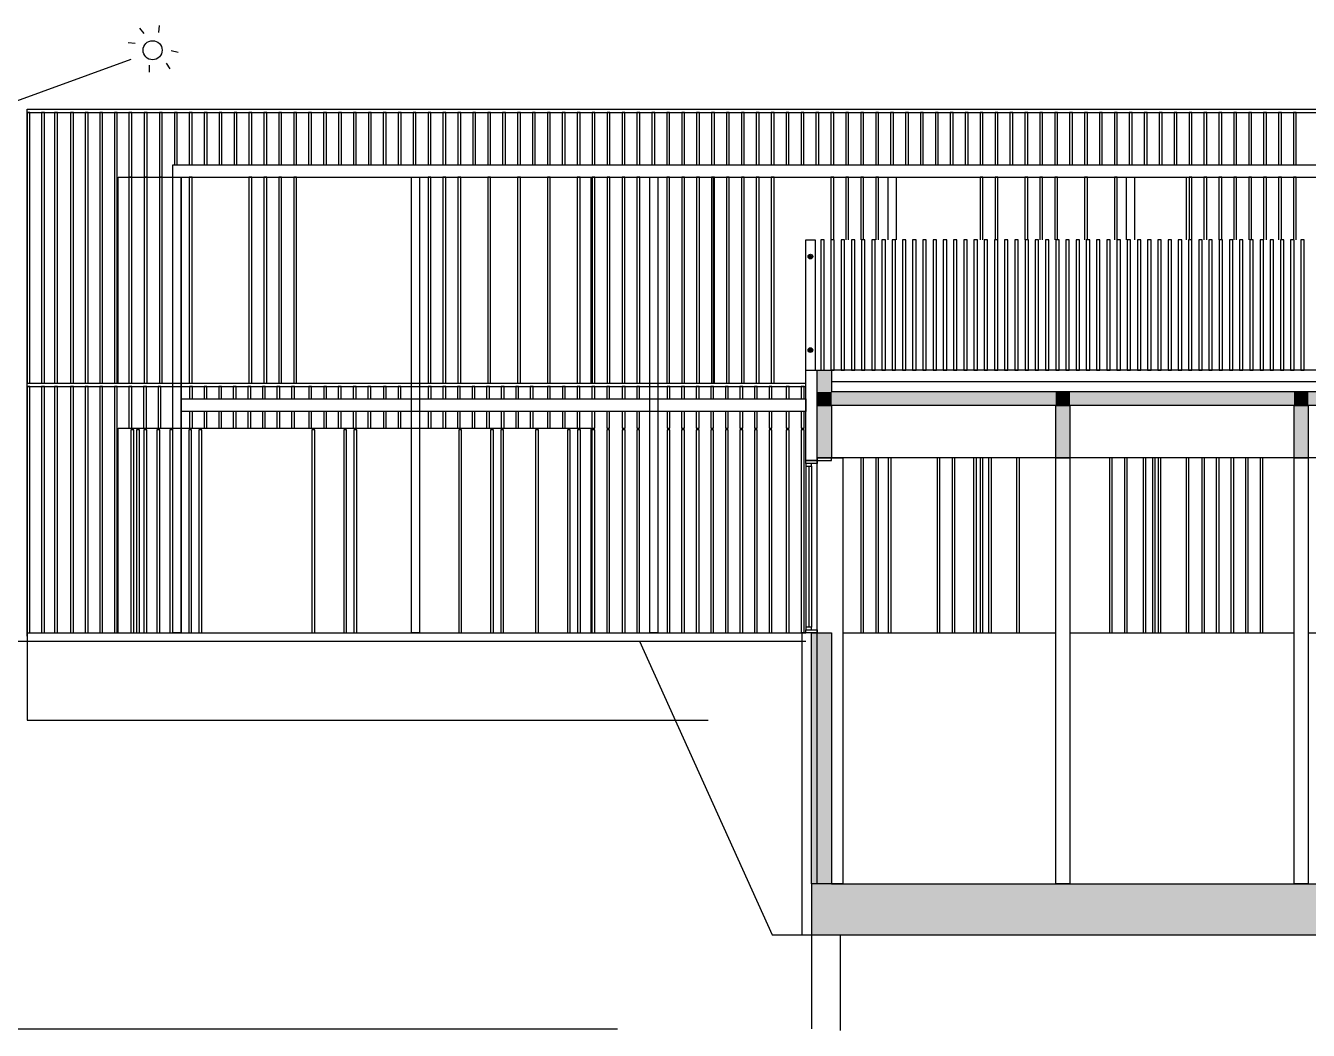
# Model space of a CAD drawing. Extents: x 126 to 1219, y 91 to 1021.
# Drawn here: x 511.59 to 549.25, y 704.18 to 733.67 of the extents above; entities that cross this region are included whole.
import ezdxf

# ---------------------------------------------------------------- set-up
doc = ezdxf.new("R2010")
doc.units = 0
doc.linetypes.add('ACAD_ISO03W100', pattern=[30, 12, -18])
for name, color, linetype in [('-_C_-_WIDOK_RZUT', 253, 'CONTINUOUS'), ('-_E_-_BELKI_01', 50, 'CONTINUOUS'), ('-_E_-_DESKI_ELEW_W_WIDOKU', 253, 'CONTINUOUS'), ('-_E_-_ELEWACJA_DRUGI_PLAN', 8, 'CONTINUOUS'), ('-_E_-_PRZEKR_J___STOLARKA', 151, 'CONTINUOUS'), ('-_E_-_PRZEKR_J_CIENKA', 253, 'CONTINUOUS'), ('-_E_-_PRZEKR_J_GRUBA', 7, 'CONTINUOUS'), ('-_E_-_PRZEKR_J_PALE', 8, 'CONTINUOUS'), ('-_E_-_PRZEKR_J_WIDOK', 8, 'CONTINUOUS'), ('-_I_-_HATCH', 255, 'CONTINUOUS')]:
    doc.layers.add(name, color=color, linetype=linetype)

# ---------------------------------------------------------------- blocks, each defined once
blk = doc.blocks.new('*U13')
at = {"layer": '-_I_-_HATCH'}
for points in [[(1102.216326, 2530.156929), (1102.175134, 2530.198121), (1102.216326, 2530.239313)], [(1102.216326, 2530.156929), (1102.216326, 2530.239313), (1102.238519, 2530.179121)], [(1102.238519, 2530.179121), (1102.216326, 2530.239313), (1102.238519, 2530.217121)], [(1102.238519, 2530.179121), (1102.238519, 2530.217121), (1102.257518, 2530.198121)], [(1102.216326, 2528.509718), (1102.175134, 2528.55091), (1102.216326, 2528.592102)], [(1102.216326, 2528.509718), (1102.216326, 2528.592102), (1102.238519, 2528.531911)], [(1102.238519, 2528.531911), (1102.216326, 2528.592102), (1102.238519, 2528.56991)], [(1102.238519, 2528.531911), (1102.238519, 2528.56991), (1102.257518, 2528.55091)], [(1102.338519, 2527.813981), (1102.338519, 2528.193981), (1102.588519, 2527.813981)], [(1102.588519, 2527.813981), (1102.338519, 2528.193981), (1102.588519, 2528.193981)], [(1102.338519, 2527.573981), (1102.338519, 2527.813981), (1102.588519, 2527.573981)], [(1102.588519, 2527.573981), (1102.338519, 2527.813981), (1102.588519, 2527.813981)], [(1102.588519, 2527.573981), (1102.588519, 2527.813981), (1106.538519, 2527.573981)], [(1106.538519, 2527.573981), (1102.588519, 2527.813981), (1106.538519, 2527.813981)], [(1106.538519, 2527.573981), (1106.538519, 2527.813981), (1106.788519, 2527.573981)], [(1106.788519, 2527.573981), (1106.538519, 2527.813981), (1106.788519, 2527.813981)], [(1106.788519, 2527.573981), (1106.788519, 2527.813981), (1110.738519, 2527.573981)], [(1110.738519, 2527.573981), (1106.788519, 2527.813981), (1110.738519, 2527.813981)], [(1110.738519, 2527.573981), (1110.738519, 2527.813981), (1110.988519, 2527.573981)], [(1110.988519, 2527.573981), (1110.738519, 2527.813981), (1110.988519, 2527.813981)], [(1110.988519, 2527.573981), (1110.988519, 2527.813981), (1114.938519, 2527.573981)], [(1114.938519, 2527.573981), (1110.988519, 2527.813981), (1114.938519, 2527.813981)], [(1102.338519, 2526.653981), (1102.338519, 2527.573981), (1102.588519, 2526.653981)], [(1102.588519, 2526.653981), (1102.338519, 2527.573981), (1102.588519, 2527.573981)], [(1106.538519, 2526.653981), (1106.538519, 2527.573981), (1106.788519, 2526.653981)], [(1106.788519, 2526.653981), (1106.538519, 2527.573981), (1106.788519, 2527.573981)], [(1110.738519, 2526.653981), (1110.738519, 2527.573981), (1110.988519, 2526.653981)], [(1110.988519, 2526.653981), (1110.738519, 2527.573981), (1110.988519, 2527.573981)], [(1102.238519, 2519.153981), (1102.238519, 2523.573981), (1102.257518, 2519.153981)], [(1102.257518, 2519.153981), (1102.238519, 2523.573981), (1102.257518, 2523.573981)], [(1102.257518, 2519.153981), (1102.257518, 2523.573981), (1102.338519, 2519.153981)], [(1102.338519, 2519.153981), (1102.257518, 2523.573981), (1102.338519, 2523.573981)], [(1102.338519, 2519.153981), (1102.338519, 2523.573981), (1102.588519, 2519.153981)], [(1102.588519, 2519.153981), (1102.338519, 2523.573981), (1102.588519, 2523.573981)], [(1102.238519, 2518.253981), (1102.238519, 2519.153981), (1102.257518, 2518.253981)], [(1102.257518, 2518.253981), (1102.238519, 2519.153981), (1102.257518, 2519.153981)], [(1102.257518, 2518.253981), (1102.257518, 2519.153981), (1102.338519, 2518.253981)], [(1102.338519, 2518.253981), (1102.257518, 2519.153981), (1102.338519, 2519.153981)], [(1102.338519, 2518.253981), (1102.338519, 2519.153981), (1102.588519, 2518.253981)], [(1102.588519, 2518.253981), (1102.338519, 2519.153981), (1102.588519, 2519.153981)], [(1102.588519, 2518.253981), (1102.588519, 2519.153981), (1106.538519, 2518.253981)], [(1106.538519, 2518.253981), (1102.588519, 2519.153981), (1106.538519, 2519.153981)], [(1106.538519, 2518.253981), (1106.538519, 2519.153981), (1106.788519, 2518.253981)], [(1106.788519, 2518.253981), (1106.538519, 2519.153981), (1106.788519, 2519.153981)], [(1106.788519, 2518.253981), (1106.788519, 2519.153981), (1110.738519, 2518.253981)], [(1110.738519, 2518.253981), (1106.788519, 2519.153981), (1110.738519, 2519.153981)], [(1110.738519, 2518.253981), (1110.738519, 2519.153981), (1110.988519, 2518.253981)], [(1110.988519, 2518.253981), (1110.738519, 2519.153981), (1110.988519, 2519.153981)], [(1110.988519, 2518.253981), (1110.988519, 2519.153981), (1114.938519, 2518.253981)], [(1114.938519, 2518.253981), (1110.988519, 2519.153981), (1114.938519, 2519.153981)]]:
    blk.add_solid(points, dxfattribs=at)
blk = doc.blocks.new('PRZEKR_J_HATCH_OBRYS')
at = {"layer": '-_I_-_HATCH'}
blk.add_blockref('*U13', (0, 0), dxfattribs=at)
blk = doc.blocks.new('PRZEKR_J_A')
at = {"layer": '-_E_-_BELKI_01'}
for points in [[(1102.463519, 2258.718334), (1102.338519, 2258.718334), (1102.338519, 2259.638334), (1102.588519, 2259.638334), (1102.588519, 2258.718334)], [(1106.663519, 2258.718334), (1106.538519, 2258.718334), (1106.538519, 2259.638334), (1106.788519, 2259.638334), (1106.788519, 2258.718334)], [(1110.863519, 2258.718334), (1110.738519, 2258.718334), (1110.738519, 2259.638334), (1110.988519, 2259.638334), (1110.988519, 2258.718334)]]:
    blk.add_lwpolyline(points, close=True, dxfattribs=at)
at = {"layer": '-_E_-_DESKI_ELEW_W_WIDOKU'}
for points in [[(1088.417087, 2260.033334), (1088.467087, 2260.033334), (1088.467087, 2264.798334), (1088.417087, 2264.798334)], [(1088.67224, 2260.033334), (1088.72224, 2260.033334), (1088.72224, 2264.798334), (1088.67224, 2264.798334)], [(1088.901685, 2260.033334), (1088.951685, 2260.033334), (1088.951685, 2264.798334), (1088.901685, 2264.798334)], [(1089.183432, 2260.033334), (1089.233432, 2260.033334), (1089.233432, 2264.798334), (1089.183432, 2264.798334)], [(1089.440179, 2260.033334), (1089.490179, 2260.033334), (1089.490179, 2264.798334), (1089.440179, 2264.798334)], [(1089.696926, 2260.033334), (1089.746926, 2260.033334), (1089.746926, 2264.798334), (1089.696926, 2264.798334)], [(1089.953672, 2260.033334), (1090.003672, 2260.033334), (1090.003672, 2264.798334), (1089.953672, 2264.798334)], [(1090.210419, 2263.657225), (1090.260419, 2263.657225), (1090.260419, 2264.798334), (1090.210419, 2264.798334)], [(1090.48001, 2263.657225), (1090.53001, 2263.657225), (1090.53001, 2264.798334), (1090.48001, 2264.798334)], [(1090.7479, 2263.657225), (1090.7979, 2263.657225), (1090.7979, 2264.798334), (1090.7479, 2264.798334)], [(1091.010785, 2263.878334), (1091.060785, 2263.878334), (1091.060785, 2264.798334), (1091.010785, 2264.798334)], [(1091.27367, 2263.878334), (1091.32367, 2263.878334), (1091.32367, 2264.798334), (1091.27367, 2264.798334)], [(1091.536556, 2263.878334), (1091.586556, 2263.878334), (1091.586556, 2264.798334), (1091.536556, 2264.798334)], [(1091.799441, 2263.878334), (1091.849441, 2263.878334), (1091.849441, 2264.798334), (1091.799441, 2264.798334)], [(1092.062326, 2263.878334), (1092.112326, 2263.878334), (1092.112326, 2264.798334), (1092.062326, 2264.798334)], [(1092.325211, 2263.878334), (1092.375211, 2263.878334), (1092.375211, 2264.798334), (1092.325211, 2264.798334)], [(1092.588096, 2263.878334), (1092.638096, 2263.878334), (1092.638096, 2264.798334), (1092.588096, 2264.798334)], [(1092.850981, 2263.878334), (1092.900981, 2263.878334), (1092.900981, 2264.798334), (1092.850981, 2264.798334)], [(1093.113867, 2263.878334), (1093.163867, 2263.878334), (1093.163867, 2264.798334), (1093.113867, 2264.798334)], [(1093.376752, 2263.878334), (1093.426752, 2263.878334), (1093.426752, 2264.798334), (1093.376752, 2264.798334)], [(1093.639637, 2263.878334), (1093.689637, 2263.878334), (1093.689637, 2264.798334), (1093.639637, 2264.798334)], [(1093.902522, 2263.878334), (1093.952522, 2263.878334), (1093.952522, 2264.798334), (1093.902522, 2264.798334)], [(1094.165407, 2263.878334), (1094.215407, 2263.878334), (1094.215407, 2264.798334), (1094.165407, 2264.798334)], [(1094.428293, 2263.878334), (1094.478293, 2263.878334), (1094.478293, 2264.798334), (1094.428293, 2264.798334)], [(1094.691178, 2263.878334), (1094.741178, 2263.878334), (1094.741178, 2264.798334), (1094.691178, 2264.798334)], [(1094.954063, 2263.878334), (1095.004063, 2263.878334), (1095.004063, 2264.798334), (1094.954063, 2264.798334)], [(1095.216948, 2263.878334), (1095.266948, 2263.878334), (1095.266948, 2264.798334), (1095.216948, 2264.798334)], [(1095.479833, 2263.878334), (1095.529833, 2263.878334), (1095.529833, 2264.798334), (1095.479833, 2264.798334)], [(1095.742718, 2263.878334), (1095.792718, 2263.878334), (1095.792718, 2264.798334), (1095.742718, 2264.798334)], [(1096.005604, 2263.878334), (1096.055604, 2263.878334), (1096.055604, 2264.798334), (1096.005604, 2264.798334)], [(1096.268489, 2263.878334), (1096.318489, 2263.878334), (1096.318489, 2264.798334), (1096.268489, 2264.798334)], [(1096.531374, 2263.878334), (1096.581374, 2263.878334), (1096.581374, 2264.798334), (1096.531374, 2264.798334)], [(1096.794259, 2263.878334), (1096.844259, 2263.878334), (1096.844259, 2264.798334), (1096.794259, 2264.798334)], [(1097.057144, 2263.878334), (1097.107144, 2263.878334), (1097.107144, 2264.798334), (1097.057144, 2264.798334)], [(1097.320029, 2263.878334), (1097.370029, 2263.878334), (1097.370029, 2264.798334), (1097.320029, 2264.798334)], [(1097.582915, 2263.878334), (1097.632915, 2263.878334), (1097.632915, 2264.798334), (1097.582915, 2264.798334)], [(1097.8458, 2263.878334), (1097.8958, 2263.878334), (1097.8958, 2264.798334), (1097.8458, 2264.798334)], [(1098.108685, 2263.878334), (1098.158685, 2263.878334), (1098.158685, 2264.798334), (1098.108685, 2264.798334)], [(1098.37157, 2263.878334), (1098.42157, 2263.878334), (1098.42157, 2264.798334), (1098.37157, 2264.798334)], [(1098.634455, 2263.878334), (1098.684455, 2263.878334), (1098.684455, 2264.798334), (1098.634455, 2264.798334)], [(1098.897341, 2263.878334), (1098.947341, 2263.878334), (1098.947341, 2264.798334), (1098.897341, 2264.798334)], [(1099.160226, 2263.878334), (1099.210226, 2263.878334), (1099.210226, 2264.798334), (1099.160226, 2264.798334)], [(1099.423111, 2263.878334), (1099.473111, 2263.878334), (1099.473111, 2264.798334), (1099.423111, 2264.798334)], [(1099.685996, 2263.878334), (1099.735996, 2263.878334), (1099.735996, 2264.798334), (1099.685996, 2264.798334)], [(1099.948881, 2263.878334), (1099.998881, 2263.878334), (1099.998881, 2264.798334), (1099.948881, 2264.798334)], [(1100.211766, 2263.878334), (1100.261766, 2263.878334), (1100.261766, 2264.798334), (1100.211766, 2264.798334)], [(1100.474652, 2263.878334), (1100.524652, 2263.878334), (1100.524652, 2264.798334), (1100.474652, 2264.798334)], [(1100.737537, 2263.878334), (1100.787537, 2263.878334), (1100.787537, 2264.798334), (1100.737537, 2264.798334)], [(1101.000422, 2263.878334), (1101.050422, 2263.878334), (1101.050422, 2264.798334), (1101.000422, 2264.798334)], [(1101.263307, 2263.878334), (1101.313307, 2263.878334), (1101.313307, 2264.798334), (1101.263307, 2264.798334)], [(1101.526192, 2263.878334), (1101.576192, 2263.878334), (1101.576192, 2264.798334), (1101.526192, 2264.798334)], [(1101.789078, 2263.878334), (1101.839078, 2263.878334), (1101.839078, 2264.798334), (1101.789078, 2264.798334)], [(1102.051963, 2263.878334), (1102.101963, 2263.878334), (1102.101963, 2264.798334), (1102.051963, 2264.798334)], [(1102.314848, 2263.878334), (1102.364848, 2263.878334), (1102.364848, 2264.798334), (1102.314848, 2264.798334)], [(1102.577733, 2263.878334), (1102.627733, 2263.878334), (1102.627733, 2264.798334), (1102.577733, 2264.798334)], [(1102.840618, 2263.878334), (1102.890618, 2263.878334), (1102.890618, 2264.798334), (1102.840618, 2264.798334)], [(1103.103503, 2263.878334), (1103.153503, 2263.878334), (1103.153503, 2264.798334), (1103.103503, 2264.798334)], [(1103.366389, 2263.878334), (1103.416389, 2263.878334), (1103.416389, 2264.798334), (1103.366389, 2264.798334)], [(1103.629274, 2263.878334), (1103.679274, 2263.878334), (1103.679274, 2264.798334), (1103.629274, 2264.798334)], [(1103.892159, 2263.878334), (1103.942159, 2263.878334), (1103.942159, 2264.798334), (1103.892159, 2264.798334)], [(1104.155044, 2263.878334), (1104.205044, 2263.878334), (1104.205044, 2264.798334), (1104.155044, 2264.798334)], [(1104.417929, 2263.878334), (1104.467929, 2263.878334), (1104.467929, 2264.798334), (1104.417929, 2264.798334)], [(1104.680814, 2263.878334), (1104.730814, 2263.878334), (1104.730814, 2264.798334), (1104.680814, 2264.798334)], [(1104.9437, 2263.878334), (1104.9937, 2263.878334), (1104.9937, 2264.798334), (1104.9437, 2264.798334)], [(1105.206585, 2263.878334), (1105.256585, 2263.878334), (1105.256585, 2264.798334), (1105.206585, 2264.798334)], [(1105.46947, 2263.878334), (1105.51947, 2263.878334), (1105.51947, 2264.798334), (1105.46947, 2264.798334)], [(1105.732355, 2263.878334), (1105.782355, 2263.878334), (1105.782355, 2264.798334), (1105.732355, 2264.798334)], [(1105.99524, 2263.878334), (1106.04524, 2263.878334), (1106.04524, 2264.798334), (1105.99524, 2264.798334)], [(1106.258126, 2263.878334), (1106.308126, 2263.878334), (1106.308126, 2264.798334), (1106.258126, 2264.798334)], [(1106.521011, 2263.878334), (1106.571011, 2263.878334), (1106.571011, 2264.798334), (1106.521011, 2264.798334)], [(1106.783896, 2263.878334), (1106.833896, 2263.878334), (1106.833896, 2264.798334), (1106.783896, 2264.798334)], [(1107.046781, 2263.878334), (1107.096781, 2263.878334), (1107.096781, 2264.798334), (1107.046781, 2264.798334)], [(1107.309666, 2263.878334), (1107.359666, 2263.878334), (1107.359666, 2264.798334), (1107.309666, 2264.798334)], [(1107.572551, 2263.878334), (1107.622551, 2263.878334), (1107.622551, 2264.798334), (1107.572551, 2264.798334)], [(1107.835437, 2263.878334), (1107.885437, 2263.878334), (1107.885437, 2264.798334), (1107.835437, 2264.798334)], [(1108.098322, 2263.878334), (1108.148322, 2263.878334), (1108.148322, 2264.798334), (1108.098322, 2264.798334)], [(1108.361207, 2263.878334), (1108.411207, 2263.878334), (1108.411207, 2264.798334), (1108.361207, 2264.798334)], [(1108.624092, 2263.878334), (1108.674092, 2263.878334), (1108.674092, 2264.798334), (1108.624092, 2264.798334)], [(1108.886977, 2263.878334), (1108.936977, 2263.878334), (1108.936977, 2264.798334), (1108.886977, 2264.798334)], [(1109.149862, 2263.878334), (1109.199862, 2263.878334), (1109.199862, 2264.798334), (1109.149862, 2264.798334)], [(1109.412748, 2263.878334), (1109.462748, 2263.878334), (1109.462748, 2264.798334), (1109.412748, 2264.798334)], [(1109.675633, 2263.878334), (1109.725633, 2263.878334), (1109.725633, 2264.798334), (1109.675633, 2264.798334)], [(1109.938518, 2263.878334), (1109.988518, 2263.878334), (1109.988518, 2264.798334), (1109.938518, 2264.798334)], [(1110.201403, 2263.878334), (1110.251403, 2263.878334), (1110.251403, 2264.798334), (1110.201403, 2264.798334)], [(1110.464288, 2263.878334), (1110.514288, 2263.878334), (1110.514288, 2264.798334), (1110.464288, 2264.798334)], [(1110.727174, 2263.878334), (1110.777174, 2263.878334), (1110.777174, 2264.798334), (1110.727174, 2264.798334)], [(1090.210419, 2260.033334), (1090.260419, 2260.033334), (1090.260419, 2263.657225), (1090.210419, 2263.657225)], [(1090.48001, 2260.033334), (1090.53001, 2260.033334), (1090.53001, 2263.657225), (1090.48001, 2263.657225)], [(1090.7479, 2260.033334), (1090.7979, 2260.033334), (1090.7979, 2263.657225), (1090.7479, 2263.657225)], [(1091.27367, 2260.033334), (1091.32367, 2260.033334), (1091.32367, 2263.657225), (1091.27367, 2263.657225)], [(1092.325211, 2260.033334), (1092.375211, 2260.033334), (1092.375211, 2263.657225), (1092.325211, 2263.657225)], [(1092.588096, 2260.033334), (1092.638096, 2260.033334), (1092.638096, 2263.657225), (1092.588096, 2263.657225)], [(1092.850981, 2260.033334), (1092.900981, 2260.033334), (1092.900981, 2263.657225), (1092.850981, 2263.657225)], [(1093.113867, 2260.033334), (1093.163867, 2260.033334), (1093.163867, 2263.657225), (1093.113867, 2263.657225)], [(1095.479833, 2260.033334), (1095.529833, 2260.033334), (1095.529833, 2263.657225), (1095.479833, 2263.657225)], [(1095.742718, 2260.033334), (1095.792718, 2260.033334), (1095.792718, 2263.657225), (1095.742718, 2263.657225)], [(1096.005604, 2260.033334), (1096.055604, 2260.033334), (1096.055604, 2263.657225), (1096.005604, 2263.657225)], [(1096.531374, 2260.033334), (1096.581374, 2260.033334), (1096.581374, 2263.657225), (1096.531374, 2263.657225)], [(1097.057144, 2260.033334), (1097.107144, 2260.033334), (1097.107144, 2263.657225), (1097.057144, 2263.657225)], [(1097.582915, 2260.033334), (1097.632915, 2260.033334), (1097.632915, 2263.657225), (1097.582915, 2263.657225)], [(1098.108685, 2260.033334), (1098.158685, 2260.033334), (1098.158685, 2263.657225), (1098.108685, 2263.657225)], [(1098.37157, 2260.033334), (1098.42157, 2260.033334), (1098.42157, 2263.657225), (1098.37157, 2263.657225)], [(1098.634455, 2260.033334), (1098.684455, 2260.033334), (1098.684455, 2263.657225), (1098.634455, 2263.657225)], [(1098.897341, 2260.033334), (1098.947341, 2260.033334), (1098.947341, 2263.657225), (1098.897341, 2263.657225)], [(1099.160226, 2260.033334), (1099.210226, 2260.033334), (1099.210226, 2263.657225), (1099.160226, 2263.657225)], [(1099.685996, 2260.033334), (1099.735996, 2260.033334), (1099.735996, 2263.657225), (1099.685996, 2263.657225)], [(1099.948881, 2260.033334), (1099.998881, 2260.033334), (1099.998881, 2263.657225), (1099.948881, 2263.657225)], [(1100.211766, 2260.033334), (1100.261766, 2260.033334), (1100.261766, 2263.657225), (1100.211766, 2263.657225)], [(1100.474652, 2260.033334), (1100.524652, 2260.033334), (1100.524652, 2263.657225), (1100.474652, 2263.657225)], [(1100.737537, 2260.033334), (1100.787537, 2260.033334), (1100.787537, 2263.657225), (1100.737537, 2263.657225)], [(1101.000422, 2260.033334), (1101.050422, 2260.033334), (1101.050422, 2263.657225), (1101.000422, 2263.657225)], [(1101.263307, 2260.033334), (1101.313307, 2260.033334), (1101.313307, 2263.657225), (1101.263307, 2263.657225)], [(1101.526192, 2260.033334), (1101.576192, 2260.033334), (1101.576192, 2263.657225), (1101.526192, 2263.657225)], [(1088.417087, 2255.638334), (1088.467087, 2255.638334), (1088.467087, 2259.973334), (1088.417087, 2259.973334)], [(1088.67224, 2255.638334), (1088.72224, 2255.638334), (1088.72224, 2259.973334), (1088.67224, 2259.973334)], [(1088.901685, 2255.638334), (1088.951685, 2255.638334), (1088.951685, 2259.973334), (1088.901685, 2259.973334)], [(1089.183432, 2255.638334), (1089.233432, 2255.638334), (1089.233432, 2259.973334), (1089.183432, 2259.973334)], [(1089.440179, 2255.638334), (1089.490179, 2255.638334), (1089.490179, 2259.973334), (1089.440179, 2259.973334)], [(1089.696926, 2255.638334), (1089.746926, 2255.638334), (1089.746926, 2259.973334), (1089.696926, 2259.973334)], [(1089.953672, 2255.638334), (1090.003672, 2255.638334), (1090.003672, 2259.973334), (1089.953672, 2259.973334)], [(1090.210419, 2259.237225), (1090.260419, 2259.237225), (1090.260419, 2259.973334), (1090.210419, 2259.973334)], [(1090.467166, 2259.237225), (1090.517166, 2259.237225), (1090.517166, 2259.973334), (1090.467166, 2259.973334)], [(1090.723913, 2259.237225), (1090.773913, 2259.237225), (1090.773913, 2259.973334), (1090.723913, 2259.973334)], [(1090.245072, 2255.638334), (1090.295072, 2255.638334), (1090.295072, 2259.208334), (1090.245072, 2259.208334)], [(1090.345897, 2255.638334), (1090.395897, 2255.638334), (1090.395897, 2259.208334), (1090.345897, 2259.208334)], [(1090.474517, 2255.638334), (1090.524517, 2255.638334), (1090.524517, 2259.208334), (1090.474517, 2259.208334)], [(1090.703963, 2255.638334), (1090.753963, 2255.638334), (1090.753963, 2259.208334), (1090.703963, 2259.208334)], [(1090.933408, 2255.638334), (1090.983408, 2255.638334), (1090.983408, 2259.208334), (1090.933408, 2259.208334)], [(1091.264244, 2255.638334), (1091.314244, 2255.638334), (1091.314244, 2259.208334), (1091.264244, 2259.208334)], [(1091.443689, 2255.638334), (1091.493689, 2255.638334), (1091.493689, 2259.208334), (1091.443689, 2259.208334)], [(1093.434856, 2255.638334), (1093.484856, 2255.638334), (1093.484856, 2259.208334), (1093.434856, 2259.208334)], [(1093.995137, 2255.638334), (1094.045137, 2255.638334), (1094.045137, 2259.208334), (1093.995137, 2259.208334)], [(1094.174582, 2255.638334), (1094.224582, 2255.638334), (1094.224582, 2259.208334), (1094.174582, 2259.208334)], [(1096.020269, 2255.638334), (1096.070269, 2255.638334), (1096.070269, 2259.208334), (1096.020269, 2259.208334)], [(1096.58055, 2255.638334), (1096.63055, 2255.638334), (1096.63055, 2259.208334), (1096.58055, 2259.208334)], [(1096.759995, 2255.638334), (1096.809995, 2255.638334), (1096.809995, 2259.208334), (1096.759995, 2259.208334)], [(1097.374505, 2255.638334), (1097.424505, 2255.638334), (1097.424505, 2259.208334), (1097.374505, 2259.208334)], [(1097.934786, 2255.638334), (1097.984786, 2255.638334), (1097.984786, 2259.208334), (1097.934786, 2259.208334)], [(1098.114231, 2255.638334), (1098.164231, 2255.638334), (1098.164231, 2259.208334), (1098.114231, 2259.208334)], [(1098.368064, 2255.638334), (1098.418064, 2255.638334), (1098.418064, 2259.208334), (1098.368064, 2259.208334)], [(1098.628196, 2255.638334), (1098.678196, 2255.638334), (1098.678196, 2259.208334), (1098.628196, 2259.208334)], [(1098.900515, 2255.638334), (1098.950515, 2255.638334), (1098.950515, 2259.208334), (1098.900515, 2259.208334)], [(1099.158271, 2255.638334), (1099.208271, 2255.638334), (1099.208271, 2259.208334), (1099.158271, 2259.208334)], [(1099.690884, 2255.638334), (1099.740884, 2255.638334), (1099.740884, 2259.208334), (1099.690884, 2259.208334)], [(1099.947631, 2255.638334), (1099.997631, 2255.638334), (1099.997631, 2259.208334), (1099.947631, 2259.208334)], [(1100.204378, 2255.638334), (1100.254378, 2255.638334), (1100.254378, 2259.208334), (1100.204378, 2259.208334)], [(1100.461124, 2255.638334), (1100.511124, 2255.638334), (1100.511124, 2259.208334), (1100.461124, 2259.208334)], [(1100.717871, 2255.638334), (1100.767871, 2255.638334), (1100.767871, 2259.208334), (1100.717871, 2259.208334)], [(1100.974618, 2255.638334), (1101.024618, 2255.638334), (1101.024618, 2259.208334), (1100.974618, 2259.208334)], [(1101.231365, 2255.638334), (1101.281365, 2255.638334), (1101.281365, 2259.208334), (1101.231365, 2259.208334)], [(1101.488111, 2255.638334), (1101.538111, 2255.638334), (1101.538111, 2259.208334), (1101.488111, 2259.208334)], [(1101.790687, 2255.638334), (1101.840687, 2255.638334), (1101.840687, 2259.208334), (1101.790687, 2259.208334)], [(1102.053811, 2255.638334), (1102.103811, 2255.638334), (1102.103811, 2259.208334), (1102.053811, 2259.208334)], [(1103.103503, 2255.638334), (1103.153503, 2255.638334), (1103.153503, 2258.718334), (1103.103503, 2258.718334)], [(1103.366389, 2255.638334), (1103.416389, 2255.638334), (1103.416389, 2258.718334), (1103.366389, 2258.718334)], [(1103.58671, 2255.638334), (1103.63671, 2255.638334), (1103.63671, 2258.718334), (1103.58671, 2258.718334)], [(1104.449653, 2255.638334), (1104.499653, 2255.638334), (1104.499653, 2258.718334), (1104.449653, 2258.718334)], [(1104.712538, 2255.638334), (1104.762538, 2255.638334), (1104.762538, 2258.718334), (1104.712538, 2258.718334)], [(1105.091911, 2255.638334), (1105.141911, 2255.638334), (1105.141911, 2258.718334), (1105.091911, 2258.718334)], [(1105.206585, 2255.638334), (1105.256585, 2255.638334), (1105.256585, 2258.718334), (1105.206585, 2258.718334)], [(1105.354796, 2255.638334), (1105.404796, 2255.638334), (1105.404796, 2258.718334), (1105.354796, 2258.718334)], [(1105.848843, 2255.638334), (1105.898843, 2255.638334), (1105.898843, 2258.718334), (1105.848843, 2258.718334)], [(1107.484588, 2255.638334), (1107.534588, 2255.638334), (1107.534588, 2258.718334), (1107.484588, 2258.718334)], [(1107.747473, 2255.638334), (1107.797473, 2255.638334), (1107.797473, 2258.718334), (1107.747473, 2258.718334)], [(1108.078796, 2255.638334), (1108.128796, 2255.638334), (1108.128796, 2258.718334), (1108.078796, 2258.718334)], [(1108.24152, 2255.638334), (1108.29152, 2255.638334), (1108.29152, 2258.718334), (1108.24152, 2258.718334)], [(1108.341681, 2255.638334), (1108.391681, 2255.638334), (1108.391681, 2258.718334), (1108.341681, 2258.718334)], [(1108.835728, 2255.638334), (1108.885728, 2255.638334), (1108.885728, 2258.718334), (1108.835728, 2258.718334)], [(1109.111447, 2255.638334), (1109.161447, 2255.638334), (1109.161447, 2258.718334), (1109.111447, 2258.718334)], [(1109.368193, 2255.638334), (1109.418193, 2255.638334), (1109.418193, 2258.718334), (1109.368193, 2258.718334)], [(1109.62494, 2255.638334), (1109.67494, 2255.638334), (1109.67494, 2258.718334), (1109.62494, 2258.718334)], [(1109.881687, 2255.638334), (1109.931687, 2255.638334), (1109.931687, 2258.718334), (1109.881687, 2258.718334)], [(1110.138434, 2255.638334), (1110.188434, 2255.638334), (1110.188434, 2258.718334), (1110.138434, 2258.718334)]]:
    blk.add_lwpolyline(points, close=True, dxfattribs=at)
for points in [[(1102.627733, 2262.558334), (1102.627733, 2263.657225), (1102.577733, 2263.657225), (1102.577733, 2262.558334)], [(1102.890618, 2262.558334), (1102.890618, 2263.657225), (1102.840618, 2263.657225), (1102.840618, 2262.558334)], [(1103.153503, 2262.558334), (1103.153503, 2263.657225), (1103.103503, 2263.657225), (1103.103503, 2262.558334)], [(1103.416389, 2262.558334), (1103.416389, 2263.657225), (1103.366389, 2263.657225), (1103.366389, 2262.558334)], [(1105.256585, 2262.558334), (1105.256585, 2263.657225), (1105.206585, 2263.657225), (1105.206585, 2262.558334)], [(1105.51947, 2262.558334), (1105.51947, 2263.657225), (1105.46947, 2263.657225), (1105.46947, 2262.558334)], [(1106.04524, 2262.558334), (1106.04524, 2263.657225), (1105.99524, 2263.657225), (1105.99524, 2262.558334)], [(1106.308126, 2262.558334), (1106.308126, 2263.657225), (1106.258126, 2263.657225), (1106.258126, 2262.558334)], [(1106.571011, 2262.558334), (1106.571011, 2263.657225), (1106.521011, 2263.657225), (1106.521011, 2262.558334)], [(1107.096781, 2262.558334), (1107.096781, 2263.657225), (1107.046781, 2263.657225), (1107.046781, 2262.558334)], [(1107.622551, 2262.558334), (1107.622551, 2263.657225), (1107.572551, 2263.657225), (1107.572551, 2262.558334)], [(1108.936977, 2262.558334), (1108.936977, 2263.657225), (1108.886977, 2263.657225), (1108.886977, 2262.558334)], [(1109.199862, 2262.558334), (1109.199862, 2263.657225), (1109.149862, 2263.657225), (1109.149862, 2262.558334)], [(1109.462748, 2262.558334), (1109.462748, 2263.657225), (1109.412748, 2263.657225), (1109.412748, 2262.558334)], [(1109.725633, 2262.558334), (1109.725633, 2263.657225), (1109.675633, 2263.657225), (1109.675633, 2262.558334)], [(1109.988518, 2262.558334), (1109.988518, 2263.657225), (1109.938518, 2263.657225), (1109.938518, 2262.558334)], [(1110.251403, 2262.558334), (1110.251403, 2263.657225), (1110.201403, 2263.657225), (1110.201403, 2262.558334)], [(1110.514288, 2262.558334), (1110.514288, 2263.657225), (1110.464288, 2263.657225), (1110.464288, 2262.558334)], [(1110.777174, 2262.558334), (1110.777174, 2263.657225), (1110.727174, 2263.657225), (1110.727174, 2262.558334)], [(1091.328558, 2259.754802), (1091.328558, 2259.973334), (1091.278558, 2259.973334), (1091.278558, 2259.754802)], [(1091.585305, 2259.754802), (1091.585305, 2259.973334), (1091.535305, 2259.973334), (1091.535305, 2259.754802)], [(1091.842052, 2259.754802), (1091.842052, 2259.973334), (1091.792052, 2259.973334), (1091.792052, 2259.754802)], [(1092.098799, 2259.754802), (1092.098799, 2259.973334), (1092.048799, 2259.973334), (1092.048799, 2259.754802)], [(1092.355545, 2259.754802), (1092.355545, 2259.973334), (1092.305545, 2259.973334), (1092.305545, 2259.754802)], [(1092.612292, 2259.754802), (1092.612292, 2259.973334), (1092.562292, 2259.973334), (1092.562292, 2259.754802)], [(1092.869039, 2259.754802), (1092.869039, 2259.973334), (1092.819039, 2259.973334), (1092.819039, 2259.754802)], [(1093.125786, 2259.754802), (1093.125786, 2259.973334), (1093.075786, 2259.973334), (1093.075786, 2259.754802)], [(1093.428362, 2259.754802), (1093.428362, 2259.973334), (1093.378362, 2259.973334), (1093.378362, 2259.754802)], [(1093.691485, 2259.754802), (1093.691485, 2259.973334), (1093.641485, 2259.973334), (1093.641485, 2259.754802)], [(1093.949091, 2259.754802), (1093.949091, 2259.973334), (1093.899091, 2259.973334), (1093.899091, 2259.754802)], [(1094.211901, 2259.754802), (1094.211901, 2259.973334), (1094.161901, 2259.973334), (1094.161901, 2259.754802)], [(1094.472034, 2259.754802), (1094.472034, 2259.973334), (1094.422034, 2259.973334), (1094.422034, 2259.754802)], [(1094.744352, 2259.754802), (1094.744352, 2259.973334), (1094.694352, 2259.973334), (1094.694352, 2259.754802)], [(1095.002108, 2259.754802), (1095.002108, 2259.973334), (1094.952108, 2259.973334), (1094.952108, 2259.754802)], [(1095.534721, 2259.754802), (1095.534721, 2259.973334), (1095.484721, 2259.973334), (1095.484721, 2259.754802)], [(1095.791468, 2259.754802), (1095.791468, 2259.973334), (1095.741468, 2259.973334), (1095.741468, 2259.754802)], [(1096.048215, 2259.754802), (1096.048215, 2259.973334), (1095.998215, 2259.973334), (1095.998215, 2259.754802)], [(1096.304962, 2259.754802), (1096.304962, 2259.973334), (1096.254962, 2259.973334), (1096.254962, 2259.754802)], [(1096.561708, 2259.754802), (1096.561708, 2259.973334), (1096.511708, 2259.973334), (1096.511708, 2259.754802)], [(1096.818455, 2259.754802), (1096.818455, 2259.973334), (1096.768455, 2259.973334), (1096.768455, 2259.754802)], [(1097.075202, 2259.754802), (1097.075202, 2259.973334), (1097.025202, 2259.973334), (1097.025202, 2259.754802)], [(1097.331949, 2259.754802), (1097.331949, 2259.973334), (1097.281949, 2259.973334), (1097.281949, 2259.754802)], [(1097.634525, 2259.754802), (1097.634525, 2259.973334), (1097.584525, 2259.973334), (1097.584525, 2259.754802)], [(1097.897648, 2259.754802), (1097.897648, 2259.973334), (1097.847648, 2259.973334), (1097.847648, 2259.754802)], [(1098.155254, 2259.754802), (1098.155254, 2259.973334), (1098.105254, 2259.973334), (1098.105254, 2259.754802)], [(1098.418064, 2259.754802), (1098.418064, 2259.973334), (1098.368064, 2259.973334), (1098.368064, 2259.754802)], [(1098.678196, 2259.754802), (1098.678196, 2259.973334), (1098.628196, 2259.973334), (1098.628196, 2259.754802)], [(1098.950515, 2259.754802), (1098.950515, 2259.973334), (1098.900515, 2259.973334), (1098.900515, 2259.754802)], [(1099.208271, 2259.754802), (1099.208271, 2259.973334), (1099.158271, 2259.973334), (1099.158271, 2259.754802)], [(1099.740884, 2259.754802), (1099.740884, 2259.973334), (1099.690884, 2259.973334), (1099.690884, 2259.754802)], [(1099.997631, 2259.754802), (1099.997631, 2259.973334), (1099.947631, 2259.973334), (1099.947631, 2259.754802)], [(1100.254378, 2259.754802), (1100.254378, 2259.973334), (1100.204378, 2259.973334), (1100.204378, 2259.754802)], [(1100.511124, 2259.754802), (1100.511124, 2259.973334), (1100.461124, 2259.973334), (1100.461124, 2259.754802)], [(1100.767871, 2259.754802), (1100.767871, 2259.973334), (1100.717871, 2259.973334), (1100.717871, 2259.754802)], [(1101.024618, 2259.754802), (1101.024618, 2259.973334), (1100.974618, 2259.973334), (1100.974618, 2259.754802)], [(1101.281365, 2259.754802), (1101.281365, 2259.973334), (1101.231365, 2259.973334), (1101.231365, 2259.754802)], [(1101.538111, 2259.754802), (1101.538111, 2259.973334), (1101.488111, 2259.973334), (1101.488111, 2259.754802)], [(1101.840687, 2259.754802), (1101.840687, 2259.973334), (1101.790687, 2259.973334), (1101.790687, 2259.754802)], [(1102.103811, 2259.754802), (1102.103811, 2259.973334), (1102.053811, 2259.973334), (1102.053811, 2259.754802)], [(1091.278558, 2259.533693), (1091.278558, 2259.237225), (1091.328558, 2259.237225), (1091.328558, 2259.533693)], [(1091.535305, 2259.533693), (1091.535305, 2259.237225), (1091.585305, 2259.237225), (1091.585305, 2259.533693)], [(1091.792052, 2259.533693), (1091.792052, 2259.237225), (1091.842052, 2259.237225), (1091.842052, 2259.533693)], [(1092.048799, 2259.533693), (1092.048799, 2259.237225), (1092.098799, 2259.237225), (1092.098799, 2259.533693)], [(1092.305545, 2259.533693), (1092.305545, 2259.237225), (1092.355545, 2259.237225), (1092.355545, 2259.533693)], [(1092.562292, 2259.533693), (1092.562292, 2259.237225), (1092.612292, 2259.237225), (1092.612292, 2259.533693)], [(1092.819039, 2259.533693), (1092.819039, 2259.237225), (1092.869039, 2259.237225), (1092.869039, 2259.533693)], [(1093.075786, 2259.533693), (1093.075786, 2259.237225), (1093.125786, 2259.237225), (1093.125786, 2259.533693)], [(1093.378362, 2259.533693), (1093.378362, 2259.237225), (1093.428362, 2259.237225), (1093.428362, 2259.533693)], [(1093.641485, 2259.533693), (1093.641485, 2259.237225), (1093.691485, 2259.237225), (1093.691485, 2259.533693)], [(1093.899091, 2259.533693), (1093.899091, 2259.237225), (1093.949091, 2259.237225), (1093.949091, 2259.533693)], [(1094.161901, 2259.533693), (1094.161901, 2259.237225), (1094.211901, 2259.237225), (1094.211901, 2259.533693)], [(1094.422034, 2259.533693), (1094.422034, 2259.237225), (1094.472034, 2259.237225), (1094.472034, 2259.533693)], [(1094.694352, 2259.533693), (1094.694352, 2259.237225), (1094.744352, 2259.237225), (1094.744352, 2259.533693)], [(1094.952108, 2259.533693), (1094.952108, 2259.237225), (1095.002108, 2259.237225), (1095.002108, 2259.533693)], [(1095.484721, 2259.533693), (1095.484721, 2259.237225), (1095.534721, 2259.237225), (1095.534721, 2259.533693)], [(1095.741468, 2259.533693), (1095.741468, 2259.237225), (1095.791468, 2259.237225), (1095.791468, 2259.533693)], [(1095.998215, 2259.533693), (1095.998215, 2259.237225), (1096.048215, 2259.237225), (1096.048215, 2259.533693)], [(1096.254962, 2259.533693), (1096.254962, 2259.237225), (1096.304962, 2259.237225), (1096.304962, 2259.533693)], [(1096.511708, 2259.533693), (1096.511708, 2259.237225), (1096.561708, 2259.237225), (1096.561708, 2259.533693)], [(1096.768455, 2259.533693), (1096.768455, 2259.237225), (1096.818455, 2259.237225), (1096.818455, 2259.533693)], [(1097.025202, 2259.533693), (1097.025202, 2259.237225), (1097.075202, 2259.237225), (1097.075202, 2259.533693)], [(1097.281949, 2259.533693), (1097.281949, 2259.237225), (1097.331949, 2259.237225), (1097.331949, 2259.533693)], [(1097.584525, 2259.533693), (1097.584525, 2259.237225), (1097.634525, 2259.237225), (1097.634525, 2259.533693)], [(1097.847648, 2259.533693), (1097.847648, 2259.237225), (1097.897648, 2259.237225), (1097.897648, 2259.533693)], [(1098.105254, 2259.533693), (1098.105254, 2259.237225), (1098.155254, 2259.237225), (1098.155254, 2259.533693)], [(1098.368064, 2259.533693), (1098.368064, 2259.237225), (1098.418064, 2259.237225), (1098.418064, 2259.533693)], [(1098.628196, 2259.533693), (1098.628196, 2259.237225), (1098.678196, 2259.237225), (1098.678196, 2259.533693)], [(1098.900515, 2259.533693), (1098.900515, 2259.237225), (1098.950515, 2259.237225), (1098.950515, 2259.533693)], [(1099.158271, 2259.533693), (1099.158271, 2259.237225), (1099.208271, 2259.237225), (1099.208271, 2259.533693)], [(1099.690884, 2259.533693), (1099.690884, 2259.237225), (1099.740884, 2259.237225), (1099.740884, 2259.533693)], [(1099.947631, 2259.533693), (1099.947631, 2259.237225), (1099.997631, 2259.237225), (1099.997631, 2259.533693)], [(1100.204378, 2259.533693), (1100.204378, 2259.237225), (1100.254378, 2259.237225), (1100.254378, 2259.533693)], [(1100.461124, 2259.533693), (1100.461124, 2259.237225), (1100.511124, 2259.237225), (1100.511124, 2259.533693)], [(1100.717871, 2259.533693), (1100.717871, 2259.237225), (1100.767871, 2259.237225), (1100.767871, 2259.533693)], [(1100.974618, 2259.533693), (1100.974618, 2259.237225), (1101.024618, 2259.237225), (1101.024618, 2259.533693)], [(1101.231365, 2259.533693), (1101.231365, 2259.237225), (1101.281365, 2259.237225), (1101.281365, 2259.533693)], [(1101.488111, 2259.533693), (1101.488111, 2259.237225), (1101.538111, 2259.237225), (1101.538111, 2259.533693)], [(1101.790687, 2259.533693), (1101.790687, 2259.237225), (1101.840687, 2259.237225), (1101.840687, 2259.533693)], [(1102.053811, 2259.533693), (1102.053811, 2259.237225), (1102.103811, 2259.237225), (1102.103811, 2259.533693)], [(1088.417087, 2255.638334), (1088.417087, 2255.488334)]]:
    blk.add_lwpolyline(points, dxfattribs=at)
at = {"layer": '-_E_-_ELEWACJA_DRUGI_PLAN'}
for points in [[(1088.417087, 2255.638334), (1088.417087, 2264.858334), (1127.031676, 2264.858334)], [(1088.417087, 2255.578334), (1088.417087, 2264.798334), (1127.031676, 2264.798334)], [(1090.98671, 2255.638334), (1090.98671, 2263.878334), (1127.008519, 2263.878334)], [(1090.022298, 2260.033334), (1090.022298, 2263.657225), (1098.346845, 2263.657225), (1098.346845, 2260.033334)], [(1091.129038, 2255.638334), (1091.129038, 2263.657225), (1127.008519, 2263.657225)], [(1100.511181, 2260.033334), (1100.511181, 2263.657225), (1108.835728, 2263.657225), (1108.835728, 2262.558334)], [(1103.58671, 2262.558334), (1103.58671, 2263.657225), (1103.729038, 2263.657225), (1103.729038, 2262.558334)], [(1107.78671, 2262.558334), (1107.78671, 2263.657225), (1107.929038, 2263.657225), (1107.929038, 2262.558334)], [(1088.417087, 2255.638334), (1088.417087, 2260.033334), (1102.138519, 2260.033334)], [(1088.417087, 2255.638334), (1088.417087, 2259.973334), (1102.138519, 2259.973334)], [(1090.022298, 2255.638334), (1090.022298, 2259.237225), (1098.346845, 2259.237225), (1098.346845, 2255.638334)]]:
    blk.add_lwpolyline(points, dxfattribs=at)
for points in [[(1090.98671, 2263.657225), (1091.129038, 2263.657225), (1091.129038, 2255.638334), (1090.98671, 2255.638334)], [(1095.18671, 2263.657225), (1095.329038, 2263.657225), (1095.329038, 2255.638334), (1095.18671, 2255.638334)], [(1099.38671, 2263.657225), (1099.529038, 2263.657225), (1099.529038, 2255.638334), (1099.38671, 2255.638334)], [(1091.129038, 2259.754802), (1102.138519, 2259.754802), (1102.138519, 2259.533693), (1091.129038, 2259.533693)]]:
    blk.add_lwpolyline(points, close=True, dxfattribs=at)
at = {"layer": '-_E_-_PRZEKR_J___STOLARKA'}
for points in [[(1102.138519, 2258.618334), (1102.138519, 2258.668334), (1102.338519, 2258.668334), (1102.338519, 2258.618334)], [(1102.138519, 2258.618334), (1102.138519, 2258.568334), (1102.238519, 2258.568334), (1102.238519, 2258.618334)], [(1102.138519, 2255.738334), (1102.138519, 2255.688334), (1102.238519, 2255.688334), (1102.238519, 2255.738334)], [(1102.138519, 2255.638334), (1102.138519, 2255.688334), (1102.338519, 2255.688334), (1102.338519, 2255.638334)]]:
    blk.add_lwpolyline(points, close=True, dxfattribs=at)
for points in [[(1102.138519, 2258.568334), (1102.138519, 2255.688334)], [(1102.188519, 2258.568334), (1102.188519, 2255.738334)], [(1102.238519, 2258.568334), (1102.238519, 2255.738334)]]:
    blk.add_lwpolyline(points, dxfattribs=at)
at = {"layer": '-_E_-_PRZEKR_J_CIENKA'}
for points in [[(1090.48015, 2266.189168), (1090.401207, 2266.283337)], [(1090.48015, 2266.189168), (1090.401207, 2266.283337)], [(1090.735579, 2266.205779), (1090.748144, 2266.328016)], [(1090.32022, 2266.011911), (1090.198369, 2266.027795)], [(1085.567816, 2264.036296), (1085.567816, 2264.036296), (1090.24926, 2265.740202)], [(1090.956065, 2265.88917), (1091.075073, 2265.85856)], [(1090.56701, 2265.633164), (1090.565228, 2265.510295)], [(1090.865115, 2265.668432), (1090.931997, 2265.565346)], [(1102.138519, 2260.258334), (1102.138519, 2262.558334), (1102.298519, 2262.558334), (1102.298519, 2260.258334)]]:
    blk.add_lwpolyline(points, dxfattribs=at)
blk.add_circle((1090.627506, 2265.895439), 0.168273, dxfattribs=at)
at = {"layer": '-_E_-_PRZEKR_J_GRUBA'}
for points in [[(1102.338519, 2258.718334), (1102.338519, 2258.668334), (1102.138519, 2258.668334), (1102.138519, 2258.668334), (1102.138519, 2260.258334), (1102.338519, 2260.258334)], [(1102.338519, 2259.638334), (1102.338519, 2260.058334), (1102.338519, 2260.258334), (1102.588519, 2260.258334), (1102.588519, 2259.878334)], [(1127.538519, 2260.058334), (1102.588519, 2260.058334)], [(1127.538519, 2259.878334), (1102.588519, 2259.878334)], [(1127.538519, 2259.638334), (1102.588519, 2259.638334)], [(1102.238519, 2255.638334), (1102.067493, 2255.638334), (1102.067493, 2250.318334), (1102.138519, 2250.318334), (1102.238519, 2250.318334)], [(1102.238519, 2251.218334), (1102.238519, 2250.318334), (1102.238519, 2250.318334)], [(1102.588519, 2251.218334), (1165.888518, 2251.218334)], [(1102.238519, 2250.318334), (1166.138519, 2250.318334)]]:
    blk.add_lwpolyline(points, dxfattribs=at)
for points in [[(1102.338519, 2258.668334), (1102.588519, 2258.668334), (1102.588519, 2258.718334), (1102.338519, 2258.718334)], [(1102.463519, 2251.218334), (1102.238519, 2251.218334), (1102.238519, 2255.638334), (1102.588519, 2255.638334), (1102.588519, 2251.218334)]]:
    blk.add_lwpolyline(points, close=True, dxfattribs=at)
for centre in [(1102.216326, 2262.262473), (1102.216326, 2260.615262)]:
    blk.add_circle(centre, 0.041192, dxfattribs=at)
at = {"layer": '-_E_-_PRZEKR_J_PALE', "linetype": 'ACAD_ISO03W100'}
for points in [[(1102.238519, 2250.318334), (1102.238519, 2248.663277)], [(1102.738519, 2250.318334), (1102.738519, 2248.635533)]]:
    blk.add_lwpolyline(points, dxfattribs=at)
at = {"layer": '-_E_-_PRZEKR_J_WIDOK'}
for points in [[(1102.397733, 2262.558334), (1102.397733, 2260.258334), (1102.457733, 2260.258334), (1102.457733, 2262.558334)], [(1102.577733, 2262.558334), (1102.577733, 2260.258334), (1102.637733, 2260.258334), (1102.637733, 2262.558334)], [(1102.757733, 2262.558334), (1102.757733, 2260.258334), (1102.817733, 2260.258334), (1102.817733, 2262.558334)], [(1102.937733, 2262.558334), (1102.937733, 2260.258334), (1102.997733, 2260.258334), (1102.997733, 2262.558334)], [(1103.117733, 2262.558334), (1103.117733, 2260.258334), (1103.177733, 2260.258334), (1103.177733, 2262.558334)], [(1103.297733, 2262.558334), (1103.297733, 2260.258334), (1103.357733, 2260.258334), (1103.357733, 2262.558334)], [(1103.477733, 2262.558334), (1103.477733, 2260.258334), (1103.537733, 2260.258334), (1103.537733, 2262.558334)], [(1103.657733, 2262.558334), (1103.657733, 2260.258334), (1103.717733, 2260.258334), (1103.717733, 2262.558334)], [(1103.837733, 2262.558334), (1103.837733, 2260.258334), (1103.897733, 2260.258334), (1103.897733, 2262.558334)], [(1104.017733, 2262.558334), (1104.017733, 2260.258334), (1104.077733, 2260.258334), (1104.077733, 2262.558334)], [(1104.197733, 2262.558334), (1104.197733, 2260.258334), (1104.257733, 2260.258334), (1104.257733, 2262.558334)], [(1104.377733, 2262.558334), (1104.377733, 2260.258334), (1104.437733, 2260.258334), (1104.437733, 2262.558334)], [(1104.557733, 2262.558334), (1104.557733, 2260.258334), (1104.617733, 2260.258334), (1104.617733, 2262.558334)], [(1104.737733, 2262.558334), (1104.737733, 2260.258334), (1104.797733, 2260.258334), (1104.797733, 2262.558334)], [(1104.917733, 2262.558334), (1104.917733, 2260.258334), (1104.977733, 2260.258334), (1104.977733, 2262.558334)], [(1105.097733, 2262.558334), (1105.097733, 2260.258334), (1105.157733, 2260.258334), (1105.157733, 2262.558334)], [(1105.277733, 2262.558334), (1105.277733, 2260.258334), (1105.337733, 2260.258334), (1105.337733, 2262.558334)], [(1105.457733, 2262.558334), (1105.457733, 2260.258334), (1105.517733, 2260.258334), (1105.517733, 2262.558334)], [(1105.637733, 2262.558334), (1105.637733, 2260.258334), (1105.697733, 2260.258334), (1105.697733, 2262.558334)], [(1105.817733, 2262.558334), (1105.817733, 2260.258334), (1105.877733, 2260.258334), (1105.877733, 2262.558334)], [(1105.997733, 2262.558334), (1105.997733, 2260.258334), (1106.057733, 2260.258334), (1106.057733, 2262.558334)], [(1106.177733, 2262.558334), (1106.177733, 2260.258334), (1106.237733, 2260.258334), (1106.237733, 2262.558334)], [(1106.357733, 2262.558334), (1106.357733, 2260.258334), (1106.417733, 2260.258334), (1106.417733, 2262.558334)], [(1106.537733, 2262.558334), (1106.537733, 2260.258334), (1106.597733, 2260.258334), (1106.597733, 2262.558334)], [(1106.717733, 2262.558334), (1106.717733, 2260.258334), (1106.777733, 2260.258334), (1106.777733, 2262.558334)], [(1106.897733, 2262.558334), (1106.897733, 2260.258334), (1106.957733, 2260.258334), (1106.957733, 2262.558334)], [(1107.077733, 2262.558334), (1107.077733, 2260.258334), (1107.137733, 2260.258334), (1107.137733, 2262.558334)], [(1107.257733, 2262.558334), (1107.257733, 2260.258334), (1107.317733, 2260.258334), (1107.317733, 2262.558334)], [(1107.437733, 2262.558334), (1107.437733, 2260.258334), (1107.497733, 2260.258334), (1107.497733, 2262.558334)], [(1107.617733, 2262.558334), (1107.617733, 2260.258334), (1107.677733, 2260.258334), (1107.677733, 2262.558334)], [(1107.797733, 2262.558334), (1107.797733, 2260.258334), (1107.857733, 2260.258334), (1107.857733, 2262.558334)], [(1107.977733, 2262.558334), (1107.977733, 2260.258334), (1108.037733, 2260.258334), (1108.037733, 2262.558334)], [(1108.157733, 2262.558334), (1108.157733, 2260.258334), (1108.217733, 2260.258334), (1108.217733, 2262.558334)], [(1108.337733, 2262.558334), (1108.337733, 2260.258334), (1108.397733, 2260.258334), (1108.397733, 2262.558334)], [(1108.517733, 2262.558334), (1108.517733, 2260.258334), (1108.577733, 2260.258334), (1108.577733, 2262.558334)], [(1108.697733, 2262.558334), (1108.697733, 2260.258334), (1108.757733, 2260.258334), (1108.757733, 2262.558334)], [(1108.877733, 2262.558334), (1108.877733, 2260.258334), (1108.937733, 2260.258334), (1108.937733, 2262.558334)], [(1109.057733, 2262.558334), (1109.057733, 2260.258334), (1109.117733, 2260.258334), (1109.117733, 2262.558334)], [(1109.237733, 2262.558334), (1109.237733, 2260.258334), (1109.297733, 2260.258334), (1109.297733, 2262.558334)], [(1109.417733, 2262.558334), (1109.417733, 2260.258334), (1109.477733, 2260.258334), (1109.477733, 2262.558334)], [(1109.597733, 2262.558334), (1109.597733, 2260.258334), (1109.657733, 2260.258334), (1109.657733, 2262.558334)], [(1109.777733, 2262.558334), (1109.777733, 2260.258334), (1109.837733, 2260.258334), (1109.837733, 2262.558334)], [(1109.957733, 2262.558334), (1109.957733, 2260.258334), (1110.017733, 2260.258334), (1110.017733, 2262.558334)], [(1110.137733, 2262.558334), (1110.137733, 2260.258334), (1110.197733, 2260.258334), (1110.197733, 2262.558334)], [(1110.317733, 2262.558334), (1110.317733, 2260.258334), (1110.377733, 2260.258334), (1110.377733, 2262.558334)], [(1110.497733, 2262.558334), (1110.497733, 2260.258334), (1110.557733, 2260.258334), (1110.557733, 2262.558334)], [(1110.677733, 2262.558334), (1110.677733, 2260.258334), (1110.737733, 2260.258334), (1110.737733, 2262.558334)], [(1110.857733, 2262.558334), (1110.857733, 2260.258334), (1110.917733, 2260.258334), (1110.917733, 2262.558334)], [(1102.338519, 2258.718334), (1102.788519, 2258.718334), (1102.788519, 2251.218334), (1102.338519, 2251.218334)], [(1106.538519, 2258.718334), (1106.788519, 2258.718334), (1106.788519, 2251.218334), (1106.538519, 2251.218334)], [(1110.738519, 2258.718334), (1110.988519, 2258.718334), (1110.988519, 2251.218334), (1110.738519, 2251.218334)]]:
    blk.add_lwpolyline(points, close=True, dxfattribs=at)
for points in [[(1127.031676, 2260.258334), (1102.588519, 2260.258334)], [(1127.538519, 2258.718334), (1102.588519, 2258.718334)], [(1083.888519, 2255.638334), (1087.888519, 2255.638334), (1087.888519, 2255.488334), (1102.138519, 2255.488334)], [(1088.417087, 2255.638334), (1102.138519, 2255.638334)], [(1102.788519, 2255.638334), (1106.538519, 2255.638334)], [(1106.788519, 2255.638334), (1110.738519, 2255.638334)], [(1110.988519, 2255.638334), (1114.938519, 2255.638334)], [(1099.207647, 2255.488334), (1101.544743, 2250.318334), (1167.023578, 2250.318334), (1168.120273, 2250.318334), (1169.8844, 2254.098334), (1190.899048, 2254.098334), (1192.012086, 2255.488334), (1197.790269, 2255.488334)]]:
    blk.add_lwpolyline(points, dxfattribs=at)
at = {"layer": '-_E_-_PRZEKR_J_WIDOK', "linetype": 'ACAD_ISO03W100'}
for points in [[(1088.417087, 2255.638334), (1088.417087, 2254.098334), (1088.417087, 2254.098334), (1088.417087, 2254.098334), (1102.138519, 2254.098334)], [(1056.817684, 2248.663277), (1196.294235, 2248.663277)]]:
    blk.add_lwpolyline(points, dxfattribs=at)
at = {"layer": '-_I_-_HATCH'}
blk.add_blockref('PRZEKR_J_HATCH_OBRYS', (0, -267.935648), dxfattribs=at)

msp = doc.modelspace()

# ---------------------------------------------------------------- block references
at = {"layer": '-_C_-_WIDOK_RZUT', "xscale": 1.666665, "yscale": 1.666665, "zscale": 1.666665}
msp.add_blockref('PRZEKR_J_A', (-1302.394409, -3043.541998), dxfattribs=at)

doc.saveas('drawing.dxf')
